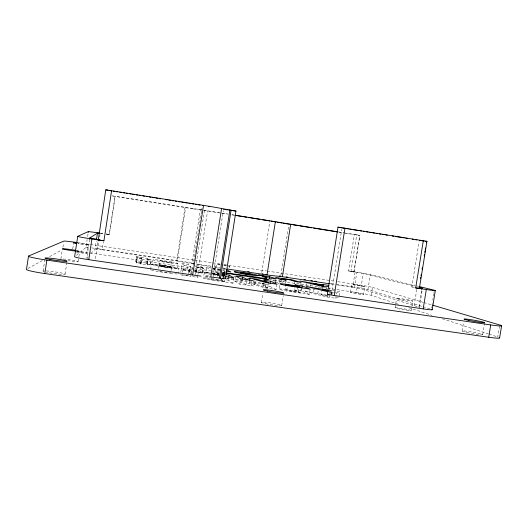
<?xml version="1.0" encoding="UTF-8"?>
<svg xmlns="http://www.w3.org/2000/svg" width="528" height="528" viewBox="0 0 528 528"><rect width="100%" height="100%" fill="white"/><g stroke="black" fill="none" stroke-linecap="round" stroke-linejoin="round"><path stroke-width="0.4" stroke-dasharray="2.64 1.98" d="M76.494 252.173A7.181 0.376 8.3 0 0 86.599 253.301L87.872 244.867L77.893 243.131M160.73 266.079L159.238 265.525L165.535 266.086L170.788 267.333L165.053 266.858M158.545 268.435L159.324 265.254L167.251 266.185L171.89 267.373L164.175 266.719M190.027 270.032L189.46 272.837L190.034 270.065L189.103 269.128L188.41 273.563M211.391 267.907A8.435 0.409 8.8 0 0 210.989 267.854L206.501 267.623L205.874 272.481L208.527 273.319A10.105 0.554 8.8 0 0 209.636 273.557L210.454 273.722M310.121 289.106L309.283 294.4L288.823 291.364A9.544 0.581 9.1 0 1 284.262 290.539L282.909 290.261A9.412 0.574 9.1 0 1 281.444 289.925L279.576 289.351A17.893 1.089 9.1 0 1 279.332 289.225L279.807 285.14M43.098 271.049L44.946 258.845M60.878 259.01L62.429 248.774M62.931 247.229L63.624 242.642M65.076 274.217L66.924 262.06M72.752 248.906L73.682 242.768M78.124 261.538L78.725 257.611M78.844 256.826L79.675 251.335M76.369 255.275L85.952 247.487L87.166 239.534M87.615 236.551L88.07 233.567M89.628 239.296L86.757 258.133L88.024 256.747M90.856 253.638L95.027 249.064L96.241 241.078M95.423 258.641L97.951 242.095M91.595 247.883A11.662 0.535 8.4 0 1 97.904 248.741L99.099 240.913M99.693 236.999L99.997 235.039M95.08 249.038L102.181 249.803L103.389 241.897M109.19 234.683L106.319 234.221L109.19 234.683L115.064 196.244L112.193 195.809M106.135 234.01L109.375 234.465L115.19 196.449L112.312 195.967M140.745 263.234L140.402 262.429L137.551 261.947A14.513 0.799 8.5 0 0 136.277 261.782L135.703 261.433L136.429 256.733L137.003 257.057A14.52 0.713 8.5 0 1 138.277 257.228L141.293 257.882L140.745 263.234L136.343 262.588L137.082 257.776L141.484 258.43M136.277 261.782L137.003 257.057M148.104 259.67L147.358 264.502L150.513 264.964L151.252 260.146L148.104 259.67L147.477 264.785L140.983 264.04L140.831 263.538L136.402 262.878L137.082 257.776M140.831 263.538L141.577 258.7L137.148 258.04M140.983 264.04L141.577 258.7M136.409 256.727A13.094 0.64 8.5 0 1 141.352 257.426L147.332 258.529L146.645 263.254L147.233 264.198L150.513 264.964M147.233 264.198L147.972 259.4L147.332 258.529M150.361 264.66L151.1 259.862L147.972 259.4M150.586 269.59L151.417 264.205L151.998 264.099A13.471 0.739 8.6 0 1 154.097 264.178L156.974 264.449A12.679 0.693 8.6 0 1 159.832 264.792L163.106 265.241A16.79 0.924 8.6 0 1 164.98 265.518A15.748 0.865 8.6 0 1 171.494 266.574L171.91 266.647A11.9 0.647 8.6 0 1 177.428 267.788L178.979 268.389L178.16 273.662M163.68 266.897L160.954 266.508A11.398 0.627 8.6 0 1 157.681 265.927L156.71 265.736A12.804 0.7 8.6 0 1 155.39 265.465A11.939 0.653 8.6 0 1 153.245 264.937C151.378 265.109 152.46 259.248 153.688 259.67A12.078 0.594 8.6 0 1 155.569 259.763L158.136 260.027A11.365 0.554 8.6 0 1 160.703 260.344L163.64 260.746A15.048 0.739 8.6 0 1 165.323 260.997A14.111 0.693 8.6 0 1 171.178 261.941L171.547 262.007M163.574 266.534L159.199 265.544L159.984 260.766L166.261 261.393L171.521 262.568L166.102 262.119L160.004 260.852M170.768 267.28L171.501 262.541M171.395 270.329L171.864 267.313M176.801 260.535L184.991 207.59M102.181 249.803L177.349 261.037L185.638 207.517M171.567 262.007A10.666 0.521 8.6 0 1 176.497 263.01L177.844 263.479L177.151 268.244L175.771 267.703A10.666 0.581 8.6 0 0 170.841 266.68L170.452 266.614A14.111 0.772 8.6 0 0 164.604 265.663A15.048 0.825 8.6 0 0 162.921 265.419L159.984 265.016A11.365 0.62 8.6 0 0 157.417 264.706L154.843 264.469A12.078 0.66 8.6 0 0 152.962 264.396L152.434 264.568M181.236 268.165L181.955 263.505L188.199 264.436L190.753 266.495L190.001 271.339L183.506 270.376L181.236 268.165L187.473 269.089L190.001 271.339M180.82 271.709L181.177 269.419L189.816 270.204A8.349 0.455 8.7 0 0 189.955 270.171L190.034 270.092M182.477 272.356L182.945 269.32M183.506 270.376L184.259 265.525L181.955 263.505M187.473 269.089L188.199 264.436M190.793 274.289L191.341 270.739L185.797 270.178A8.567 0.475 8.7 0 1 181.19 269.419M197.868 275.048L197.512 277.339L190.819 276.355L191.341 270.739M191.756 274.138L192.093 271.993M192.423 269.854L193.644 262M193.756 261.281L194.311 257.71M194.416 256.997L194.971 253.427M195.083 252.707L195.532 249.85M195.749 248.424L196.192 245.566M196.416 244.134L196.858 241.276M197.083 239.844L197.307 238.412M197.749 235.554L198.191 232.69M198.416 231.257L198.634 229.832M199.082 226.967L199.525 224.103M199.749 222.671L200.191 219.813M200.416 218.381L201.524 211.22M201.749 209.788L201.973 208.355M204.455 210.302L196.06 264.343L210.995 266.574M195.703 271.649L196.442 266.871L194.423 265.366L200.633 266.29L202.838 267.821L202.092 272.6L195.703 271.649L194.7 270.831M195.347 274.586L196.033 270.151L194.733 269.96M196 271.9L196.746 267.095L203.168 268.052L203.702 268.422L202.95 273.253L196 271.9L202.95 273.253M196.482 272.296L197.234 267.458L196.746 267.095M211.068 266.158L199.261 264.396L207.557 210.982M197.987 274.283L198.343 271.993L196.033 270.151M202.092 272.6L199.914 270.93L200.633 266.29M202.422 272.851L203.168 268.052M203.808 275.266L204.395 272.58M210.943 279.22L211.147 277.893M213.16 275.755L223.311 210.632M215.127 272.375L216.388 264.106L220.539 264.502M217.853 276.21L218.519 271.953M221.773 275.141L222.473 275.134L223.06 270.191M223.073 277.22L223.423 274.976L222.407 274.349M224.572 270.877L224.994 271.121L224.248 275.873L223.832 275.609L224.572 270.877A9.253 0.455 8.8 0 1 222.506 270.699M224.836 280.038L224.598 281.569L223.337 280.705L223.687 278.447M223.806 277.695L224.156 275.431L221.654 275.062M229.634 267.67L229.865 266.185L228.307 265.789M233.812 277.827L232.973 283.199L228.294 280.19L228.637 277.992M277.009 284.209L276.17 289.542L264.983 287.899L254.107 284.704L251.084 285.859L239.877 284.216L234.901 281.167L235.706 276.032M239.877 284.216L240.715 278.85M268.481 282.5L267.65 287.78L255.559 284.209L249.196 283.272L245.942 284.592L241.712 282.17L242.055 279.972M245.942 284.592L246.774 279.286M249.196 283.272L249.539 281.074M251.084 285.859L251.929 280.507M226.532 278.362L253.691 282.823L253.915 281.398M254.107 284.704L254.918 279.517M255.559 284.209L256.245 279.827M261.835 272.395L269.808 221.595M267.65 287.78L262.911 285.292L263.254 283.1M261.419 302.471L262.891 293.106M264.983 287.899L265.584 284.084M276.17 289.542L269.65 286.282L269.993 284.097M272.877 281.457L273.121 279.893M273.808 281.041L274.058 279.464M274.897 282.038L275.497 278.23M275.761 282.691L276.256 279.55M279.484 282.44L279.979 279.305M280.876 275.266L288.803 224.994M280.652 282.117L280.896 280.592M281.305 282.401L281.549 280.87M282.856 282.836L283.1 281.299M281.668 305.712L283.265 295.561M285.681 283.358L286.051 281.008M279.2 289.04L279.226 289.021A9.379 0.574 9.1 0 1 279.596 288.955A10.256 0.627 9.1 0 1 281.886 289.067A10.811 0.66 9.1 0 1 285.252 289.456L285.846 285.76M287.12 287.641L286.704 290.255L298.353 291.733L300.564 292.723L301.396 287.463M294.571 283.873L294.815 282.315M297.779 286.744L297.086 291.166L294.281 289.905L294.624 287.734M298.353 291.733L299.059 287.278M300.729 284.79L300.98 283.226M309.283 294.4L301.369 290.948L301.712 288.783M306.022 285.879L306.385 283.602M338.56 296.881L335.729 298.28L327.32 297.046L305.441 291.548L305.785 289.384M310.372 286.143L310.616 284.612M326.383 295.139L312.992 292.664L313.678 288.328M317.764 293.872L318.575 288.77M318.826 287.965L319.077 286.387M322.238 288.684L322.476 287.159M329.716 294.571L329.36 296.809L321.308 294.769L322.126 289.628M322.958 288.387L323.195 286.882M326.37 289.08L326.621 287.509M327.32 297.046L327.558 295.541M329.571 290.143L330.29 285.622M329.835 293.825L330.185 291.588L331.373 291.001L330.792 294.664M331.313 294.373L331.894 290.743L332.594 290.393L340.065 291.502L339.379 295.812M331.353 294.703L341.755 229.291M331.907 294.71L332.594 290.393M335.729 298.28L336.567 293.014L340.065 291.502M354.031 271.927L348.553 270.93L354.341 234.63L359.878 235.402L354.031 271.927L350.909 271.524L356.756 234.841L345.173 232.993M350.354 292.301L351.628 284.328L359.489 285.358L364.901 286.506L363.587 294.538A6.745 0.343 9.3 0 1 353.166 293.08A6.745 0.343 9.3 0 1 354.136 292.644A6.745 0.343 9.3 0 1 363.601 294.532M353.885 271.854L359.858 235.389M337.471 284.962L352.684 287.232L355.087 272.158L363.224 273.583L415.232 286.513M421.555 306.253L367.897 289.608A11.035 0.488 9.3 0 0 354.446 287.093L356.822 272.191L369.976 274.461L415.107 285.536M398.534 304.313L371.204 295.31A12.203 0.614 9.3 0 0 356.321 292.466L357.568 284.638L336.402 281.457M421.549 290.545L418.876 307.105L360.796 288.757L363.224 273.583M367.897 289.608L370.306 274.54M371.204 295.31L372.471 287.39A12.203 0.495 9.2 0 0 357.568 284.638M395.089 307.804L395.597 304.616M395.729 303.818L396.627 298.241M411.8 286.942L414.427 287.338L411.8 286.942L419.074 241.771M411.193 310.556A8.177 0.488 9.6 0 0 399.293 308.108A8.177 0.488 9.6 0 0 398.911 308.893A8.177 0.488 9.6 0 0 411.193 310.556L412.731 300.953A8.177 0.396 9.5 0 0 400.818 298.61A8.177 0.396 9.5 0 0 400.468 299.244A8.177 0.396 9.5 0 0 412.738 300.953M414.157 305.679L416.856 288.928M419.404 307.362L422.215 289.951M431.422 308.068L431.62 306.88M432.003 304.504L432.194 303.316M432.769 299.752L432.96 298.564M433.343 296.188L433.732 293.812M433.924 292.624L434.115 291.436M462.145 331.036L463.564 322.285M482.678 334.627L484.506 323.42M498.392 337.214A19.147 1.373 10.1 0 0 497.719 336.983L499.679 324.971M206.494 267.656L209.266 268.574A10.105 0.495 8.8 0 0 210.375 268.805L211.193 268.963M210.91 279.18L223.337 280.705M364.874 286.532L351.615 284.328M27.977 268.429L42.398 260.555M49.606 256.615L61.142 250.312M222.519 275.121L221.806 274.679M204.217 272.613L204.151 272.732A18.117 1.003 8.8 0 0 204.277 272.831L205.742 273.319A9.537 0.528 8.8 0 0 207.062 273.629L208.336 273.893A9.669 0.535 8.8 0 0 212.797 274.685L218.665 275.583M87.872 244.9L77.788 243.672M203.57 277.88L203.326 278.058A18.117 1.122 8.8 0 0 203.445 278.164L204.904 278.685A9.537 0.594 8.8 0 0 206.224 279.002L207.497 279.272A9.669 0.601 8.8 0 0 211.952 280.078L232.973 283.199M188.747 275.517L185.552 275.213M213.154 268.508L219.813 269.405M212.533 273.174L219.087 274.058M212.487 273.827L218.625 274.619M228.499 266.191L229.865 266.185M205.828 275.53L208.421 275.807M141.735 259.156L148.223 259.928M253.691 282.823L267.604 284.579L261.895 283.437L265.102 283.675L250.635 281.193M223.357 277.649L225.766 277.966M226.565 278.065L244.22 280.361M245.018 280.46L246.629 280.672M100.208 233.356L103.343 233.798M222.526 272.481L224.935 272.804M226.393 265.94L223.958 265.597M285.265 289.456L297.086 291.166M200.264 209.887L197.432 209.491A17.523 0.35 9 0 1 193.01 208.844M212.381 272.758L214.289 273.029A7.907 0.429 8.8 0 1 218.242 273.662L219.08 273.821M213.107 268.132L215.008 268.402A7.907 0.383 8.8 0 1 218.962 269.042L219.8 269.194M219.886 270.131L213.154 268.844M212.645 273.398L218.995 274.322M201.821 210.104L200.31 209.893L192.047 263.155A8.923 0.409 8.8 0 0 199.261 264.396M218.354 274.758L212.513 273.59M222.295 273.748L224.954 274.144M189.103 269.128L192.568 269.643M222.262 274.045L225.001 274.448M193.703 270.006L199.914 270.93M275.253 282.091L279.127 282.665M329.538 290.393L331.894 290.743M221.654 274.718L223.423 274.976M329.063 290.657L331.373 291.001M191.644 271.003L192.067 271.069M194.159 271.372L198.343 271.993M221.852 275.695L224.314 276.058M221.793 276.052L224.05 276.382M328.159 291.773L333.511 292.565M334.277 292.677L336.567 293.014M213.055 276.454L213.82 276.566M221.463 279.187L221.918 279.253M226.017 279.86L228.294 280.19M234.901 281.167L241.712 282.17M262.911 285.292L269.65 286.282M294.281 289.905L301.369 290.948M305.441 291.548L312.992 292.664M321.308 294.769L330.561 296.129M224.598 281.569L218.764 280.711A47.197 2.779 8.8 0 1 217.661 280.546L216.487 280.368M300.564 292.723L294.895 291.885A46.603 2.706 9.1 0 1 293.819 291.727L292.664 291.555M97.904 248.741L184.793 261.802A17.497 0.818 8.7 0 1 189.182 262.594L191.994 263.149M330.112 283.45L334.693 284.137M336.217 284.368L354.446 287.093M330.924 283.978L334.567 284.526M214.988 266.746L218.909 267.326M222.816 267.914L225.944 268.382M213.979 267.023L219.919 267.907M222.889 268.349L225.852 268.792M223.007 269.181L225.667 269.577M196.442 266.871L202.838 267.821M184.259 265.525L190.753 266.495M197.234 267.458L203.702 268.422M76.237 250.873L210.58 270.824M211.391 270.943L218.724 272.032M222.79 272.639L225.238 273.002M269.201 279.53L327.01 288.11M327.822 288.235L356.321 292.466M164.749 267.109L165.924 267.241A14.83 0.812 8.6 0 0 173.059 268.191A12.276 0.673 8.6 0 0 177.487 268.58L177.685 268.587A15.14 0.825 8.6 0 0 179.012 268.389M193.004 208.837L115.19 196.449M77.497 242.609L89.707 244.444M90.519 244.563L193.921 260.08M194.733 260.205L211.834 262.766M212.645 262.891L220.79 264.112M224.044 264.601L266.383 270.956M267.194 271.075L335.584 281.338M352.684 287.232L360.796 288.757M177.349 261.037L193.472 263.947M164.083 267.01L165.158 267.122M218.5 275.2L217.318 275.015M204.105 210.441L227.205 214.117M100.294 233.079L104.841 233.772M106.26 233.99L109.375 234.465M348.553 270.93L356.822 272.191M350.909 271.524L355.087 272.158M201.868 209.887L115.064 196.244M164.413 267.01L162.789 266.805M165.158 266.792L163.891 266.673M216.856 274.949L212.467 274.138M292.208 291.482L286.915 290.413A6.6 0.403 9.1 0 1 286.763 290.347L286.711 290.314M216.018 280.295L211.061 279.286A6.686 0.416 8.8 0 1 210.923 279.206L210.923 279.206M184.82 275.101L180.352 274.771A8.567 0.528 8.6 0 0 184.965 275.537L190.819 276.355M203.155 210.091L228.307 214.111M232.016 214.705L234.241 215.054M231.898 214.863L234.241 215.239M338.336 231.898L344.494 232.881M338.95 232.168L342.197 232.69M343.82 232.947L354.341 234.63M223.575 264.95L226.129 265.373M356.756 234.841L359.693 235.349M222.512 272.606L224.908 272.996M162.268 266.673L160.915 266.455A12.718 0.7 8.6 0 1 157.258 265.802L156.169 265.591A14.289 0.779 8.6 0 1 154.697 265.287A13.325 0.733 8.6 0 1 152.302 264.7L151.404 264.284M163.607 266.627L164.195 266.64M163.885 266.587L162.809 266.488M220.75 265.082L216.407 264.165M162.703 266.383L160.882 266.02M145.787 262.997L140.633 262.112A13.094 0.719 8.5 0 0 135.689 261.426M159.628 271.253L161.601 271.669A5.669 0.35 8.6 0 0 164.003 272.085L166.01 272.375A5.696 0.35 8.6 0 0 168.326 272.659L171.046 272.593M328.72 291.232L330.185 291.588M313.038 289.007L315.355 289.575M415.906 285.727L418.308 286.321M372.471 287.39L423.04 302.326M423.832 302.564L431.732 304.894M422.915 306.676L429.832 308.821M408.692 307.659L432.115 315.374M442.273 318.721L488.347 333.894M489.126 334.151L497.719 336.983M151.265 269.96L151.483 270.032A13.319 0.818 8.6 0 0 153.866 270.646A14.289 0.878 8.6 0 0 155.344 270.956L156.427 271.174A12.718 0.779 8.6 0 0 160.083 271.834L165.092 272.62A14.824 0.904 8.6 0 0 172.227 273.557M275.161 282.163L275.959 282.52M277.853 283.384L279.239 284.011M224.156 275.431L224.869 275.88M221.107 279.187L221.8 279.662M222.103 279.866L222.611 280.21L210.401 278.447A10.956 0.68 8.8 0 0 206.811 278.032M177.844 263.479L177.883 263.512A13.57 0.667 8.6 0 1 176.702 263.644L176.537 263.644A11.002 0.541 8.6 0 1 172.557 263.267A13.292 0.653 8.6 0 1 166.175 262.396L161.7 261.697A11.398 0.561 8.6 0 1 158.426 261.122L157.45 260.938A12.804 0.627 8.6 0 1 156.13 260.667A11.939 0.587 8.6 0 1 153.978 260.159L153.166 259.816M205.874 272.481L210.269 272.488A8.435 0.462 8.8 0 1 210.672 272.534M196.64 276.566L197.512 277.339M85.952 247.487A11.662 0.535 8.4 0 1 89.701 247.672M419.107 307.184A8.408 0.455 9.6 0 1 418.975 307.435M87.971 258.601A8.884 0.515 8.3 0 1 87.226 258.397M225.1 274.204A6.857 0.363 8.8 0 1 222.664 273.867M218.823 273.24A6.857 0.363 8.8 0 1 215.094 272.323A6.857 0.363 8.8 0 1 219.272 272.639M222.308 273.082A6.857 0.363 8.8 0 1 224.862 273.517M76.619 251.5A7.181 0.376 8.3 0 1 86.599 253.301M63.221 259.004A8.732 0.554 8.1 0 1 77.682 261.261A8.732 0.554 8.1 0 1 68.138 260.634M76.217 250.444A8.732 0.449 8.3 0 1 76.798 251.229M46.226 270.937A11.134 0.884 7.8 0 1 61.822 273.062A11.134 0.884 7.8 0 1 61.948 274.349A11.134 0.884 7.8 0 1 46.358 272.224M44.306 271.722A11.134 0.884 7.8 0 1 44.273 270.89M145.82 263.003A6.409 0.35 8.5 0 1 146.599 263.248M177.177 268.244A13.563 0.746 8.6 0 1 175.963 268.415L175.798 268.409A11.002 0.607 8.6 0 1 171.811 268.066A13.292 0.726 8.6 0 1 165.436 267.208M223.846 275.616A9.253 0.508 8.8 0 1 221.767 275.451M218.387 275.035A8.389 0.462 8.8 0 1 216.968 274.831A9.874 0.541 8.8 0 1 215.952 274.679L214.969 274.527A8.54 0.469 8.8 0 1 212.619 274.131M219.668 270.349A8.389 0.416 8.8 0 1 217.714 270.065A9.874 0.482 8.8 0 1 216.698 269.914L215.708 269.755A8.54 0.422 8.8 0 1 213.365 269.366M233.686 276.316A11.84 0.647 8.9 0 1 235.026 276.342M177.368 273.9A15.134 0.924 8.6 0 1 176.847 273.907L176.662 273.907A12.276 0.752 8.6 0 1 172.22 273.55M203.57 277.88A9.504 0.587 8.8 0 1 203.834 277.86M204.336 277.86A10.395 0.647 8.8 0 1 206.765 278.018M204.395 272.58A9.504 0.528 8.8 0 1 204.884 272.567M204.917 272.573A10.395 0.574 8.8 0 1 207.583 272.758M207.629 272.771A10.956 0.607 8.8 0 1 210.514 273.108M466.891 332.508A10.435 0.746 10.1 0 0 482.671 334.693A10.435 0.746 10.1 0 0 467.676 331.333A10.435 0.746 10.1 0 0 466.891 332.508M265.67 303.699A10.428 0.838 9.1 0 0 281.833 305.646A10.428 0.838 9.1 0 0 267.221 302.478A10.428 0.838 9.1 0 0 265.67 303.699"/><path stroke-width="0.79" d="M499.613 337.96L501.6 325.822M77.497 242.609A13.015 0.548 8.4 0 0 63.862 241.111L28.519 256.06L26.532 269.221A20.48 1.643 7.8 0 0 44.84 273.557L488.71 337.253A19.147 1.373 10.1 0 0 499.336 337.636M44.84 273.557L46.873 260.119A20.486 1.327 8 0 1 28.519 256.06M99.271 232.927L88.374 231.574L77.715 236.326L74.613 256.694A14.949 0.871 8.3 0 0 88.763 259.684L196.687 275.557A21.014 1.234 8.7 0 0 199.96 275.999L201.036 276.131M88.222 232.571L88.374 231.574M89.641 239.21L89.839 237.95L97.462 233.086L99.66 233.29M88.763 259.684L91.918 238.999A14.962 0.508 8.5 0 1 77.715 236.326M96.551 239.078L97.462 233.086M111.606 190.601L103.93 240.814L98.314 239.811L105.772 189.803L207.497 206.006A21.054 0.528 9 0 1 210.758 206.547L216.394 207.53A23.357 0.587 9 0 1 218.632 207.94L221.542 208.507M98.142 240.821L98.34 239.547L99.449 239.712M192.687 274.982L203.498 205.359M210.778 277.075L221.588 208.514L235.996 211.075L235.283 211.028M210.91 277.081A11.642 0.7 8.8 0 1 219.285 278.051L229.911 209.966M219.285 278.051L220.466 278.23L231.086 210.151M225.403 278.612L235.95 211.081M228.749 277.259L229.099 275.055L225.911 274.58M242.167 279.239L242.517 277.042L235.706 276.032L240.715 278.85L251.929 280.507L254.918 279.517L265.822 282.559L277.009 284.209L270.448 281.186L263.71 280.183L268.481 282.5L256.364 279.094L249.995 278.15L246.774 279.286L242.517 277.042M249.652 280.348L249.995 278.15M267.003 274.936L275.378 221.628M269.432 278.309L269.676 276.771L263.261 275.596A12.698 0.614 9 0 0 258.667 274.956M270.105 283.371L270.448 281.186M281.015 279.833L281.252 278.309L275.616 277.471L279.979 279.305L286.176 280.223L283.437 279.035L287.278 279.411L291.304 280.15L294.941 281.53L301.099 282.447L293.099 280.104A8.672 0.416 9.1 0 0 288.598 279.371A9.412 0.449 9.1 0 0 281.932 278.579L281.252 278.309M281.668 280.104L281.912 278.579M227.33 269.016L269.471 275.299L282.407 276.731L290.671 224.288M285.846 285.76L286.084 284.288L297.898 286.004L295.079 284.836L302.168 285.886L310.121 289.106L289.661 286.051A9.544 0.521 9.1 0 1 285.1 285.239L283.747 284.968A9.412 0.515 9.1 0 1 282.282 284.645L280.408 284.097A17.893 0.977 9.1 0 1 280.157 283.978L280.084 283.78A9.379 0.508 9.1 0 1 280.421 283.747A10.263 0.561 9.1 0 1 282.704 283.879A10.811 0.587 9.1 0 1 286.07 284.282M301.825 288.057L302.168 285.886M322.073 286.598L322.318 285.061L313.995 283.826L321.11 285.496L322.318 285.061M322.601 286.394L322.839 284.869L323.558 284.612L328.799 285.397M323.314 286.123L323.558 284.612M431.944 309.514A14.124 0.766 9.6 0 1 423.185 308.913L327.307 294.452L338.006 227.113L426.954 241.342L419.377 288.354L418.869 288.347L415.694 287.925L423.311 240.662M334.191 295.812L344.969 228.083M420.552 278.711L420.79 277.246M421.021 275.781L421.258 274.316M422.083 269.194L422.321 267.729M424.215 256.001L424.446 254.536M424.802 252.338L425.04 250.873M425.278 249.407L425.515 247.936M426.34 242.801L426.578 241.336L426.954 241.342M421.733 289.364L421.925 288.182L418.922 287.43M423.185 308.913L426.314 289.529A14.131 0.449 9.3 0 0 434.306 290.242L419.107 286.513M432.201 309.705L435.296 290.572M488.71 337.253L490.723 324.925A19.147 1.109 9.9 0 0 499.679 324.971L432.518 305.131M419.338 288.367L419.014 288.229M328.871 286.057L326.746 286.724L319.202 285.602L299.825 281.074L322.839 284.869M98.135 239.725L99.594 239.811M257.69 275.708L257.558 275.702A10.791 0.528 8.9 0 1 254.12 275.405A13.028 0.634 8.9 0 1 248.087 274.586L243.679 273.893A11.174 0.548 8.9 0 1 240.332 273.313L239.316 273.121A12.553 0.614 8.9 0 1 237.897 272.844A11.702 0.574 8.9 0 1 235.442 272.29L234.293 271.682A11.84 0.574 8.9 0 1 235.752 271.715L238.009 271.927A11.141 0.541 8.9 0 1 240.372 272.217L243.157 272.6A14.751 0.719 8.9 0 1 244.787 272.844A13.834 0.673 8.9 0 1 250.609 273.781L250.991 273.847A10.461 0.508 8.9 0 1 256.304 274.897L258.218 275.477A13.299 0.647 8.9 0 1 257.684 275.702M327.657 294.287L327.307 294.452M338.006 227.113L338.573 227.311M209.86 277.015L209.51 276.989M426.578 241.336L425.462 241.21M328.614 294.36L329.023 294.4M76.639 242.979L73.682 242.768L76.547 243.461M234.63 210.949L232.808 210.698M225.733 272.91L251.401 276.316L266.68 278.843L262.667 278.507L268.382 279.622L225.707 273.128M419.1 288.031L422.466 288.367L421.925 288.182M424.123 241.032L421.945 240.722M46.873 260.119L490.723 324.925M279.431 275.88L280.625 276.058M327.974 290.162L306.24 286.486L328.159 291.773M328.291 290.545L322.126 289.628L327.987 291.053M225.555 276.606L233.812 277.827L229.099 275.055M286.196 276.89L287.747 277.121M304.009 279.55L305.547 279.781M310.939 280.586L312.484 280.817M314.787 281.16L316.325 281.391M282.407 276.731L329.465 283.76M247.718 271.636L249.269 271.867M226.426 269.696L230.908 271.999L226.103 271.286M91.918 238.999L103.93 240.814M415.694 287.925L426.314 289.529M98.34 239.547L89.839 237.95M230.67 210.375L228.881 210.091M420.295 240.471L419.305 240.313M235.719 215.292L337.656 231.792M235.019 215.365L246.701 217.232M248.259 217.477L250.589 217.853M251.361 217.972L253.691 218.348M254.463 218.467L259.882 219.331M262.198 219.707L269.914 220.935M288.638 224.136L286.394 223.78M289.615 224.294L291.687 224.624M293.066 224.849L298.571 225.727M299.944 225.944L305.435 226.822M306.121 226.928L311.599 227.806M313.652 228.129L321.842 229.442M322.522 229.548L325.241 229.984M325.921 230.089L337.326 231.911M113.256 191.176L114.695 191.407M116.134 191.638L117.572 191.869M119.724 192.212L121.156 192.443M123.314 192.786L124.747 193.017M126.172 193.248L127.604 193.479M129.756 193.822L131.182 194.053M132.614 194.284L134.039 194.509M136.184 194.852L137.61 195.083M139.036 195.314L140.461 195.538M142.897 195.934L144.527 196.192M146.15 196.456L147.774 196.713M149.398 196.977L151.021 197.234M152.638 197.498L154.262 197.756M155.879 198.02L157.502 198.277M159.113 198.535L160.73 198.799M165.574 199.571L167.185 199.835M168.802 200.092L170.412 200.35M172.016 200.607L173.626 200.864M175.237 201.122L176.84 201.386M178.444 201.643L180.055 201.901M181.652 202.158L184.061 202.541M185.658 202.798L187.262 203.056M188.859 203.313L190.456 203.57M192.053 203.828L193.651 204.085M195.248 204.336L196.845 204.593M198.436 204.851L200.026 205.108M202.415 205.491L203.518 205.669M342.679 228.01L344.777 228.347M346.876 228.683L348.275 228.908M349.675 229.132L351.773 229.469M352.585 229.601L358.281 230.518M359.905 230.776L361.528 231.04M363.152 231.297L364.769 231.561M366.392 231.818L368.009 232.076M369.633 232.34L371.25 232.597M372.867 232.855L374.477 233.119M376.094 233.376L377.711 233.633M379.322 233.897L380.932 234.155M382.543 234.412L384.153 234.67M385.763 234.927L387.367 235.184M392.185 235.957L393.789 236.214M395.393 236.471L404.184 237.884M405.781 238.141L407.378 238.399M412.157 239.164L413.747 239.422M415.338 239.679L416.922 239.93M223.529 209.233L224.294 209.352M225.826 209.603L227.74 209.906M285.351 223.608L283.298 223.271M341.497 227.819L339.247 227.436M111.289 190.859L109.633 190.582M271.319 221.166L273.511 221.529M282.137 223.073L280.619 222.816M274.283 221.661L276.071 221.984M208.534 206.507L209.794 206.738M108.062 190.304L105.798 189.836M277.497 222.255L278.098 222.367A18.269 0.356 8.8 0 0 279.074 222.545M269.722 276.791L276.375 278.764L268.567 278.025L262.918 276.764L262.106 276.395L266.303 277.015L261.103 275.53A14.078 0.686 9 0 0 259.941 275.378L258.687 274.956M207.9 276.863A23.318 1.366 8.7 0 1 205.636 276.659M225.185 278.52A5.702 0.337 8.8 0 1 220.466 278.23M222.823 277.972A5.702 0.337 8.8 0 1 223.298 278.065M266.369 274.342A8.804 0.403 9 0 1 266.013 274.303M263.03 273.913A8.804 0.403 9 0 1 262.093 273.781M76.091 251.156A8.732 0.449 8.3 0 1 64.779 249.454A8.732 0.449 8.3 0 1 64.304 248.794A8.732 0.449 8.3 0 1 75.491 250.312M240.689 272.745L245.5 273.92L252.16 274.659L247.295 273.484L240.689 272.745M287.529 285.021L287.628 285.127A6.6 0.356 9.1 0 0 287.747 285.173L301.396 287.463L299.178 286.539L287.549 285.014M468.857 320.43A10.435 0.601 9.9 0 0 484.638 322.674A10.435 0.601 9.9 0 0 469.597 319.499A10.435 0.601 9.9 0 0 468.857 320.43M49.87 259.38A11.141 0.719 8 0 0 67.049 261.254A11.141 0.719 8 0 0 51.223 258.317A11.141 0.719 8 0 0 49.87 259.38M267.65 291.106A10.435 0.68 9 0 0 283.807 293.165A10.435 0.68 9 0 0 269.161 290.162A10.435 0.68 9 0 0 267.65 291.106"/></g></svg>
